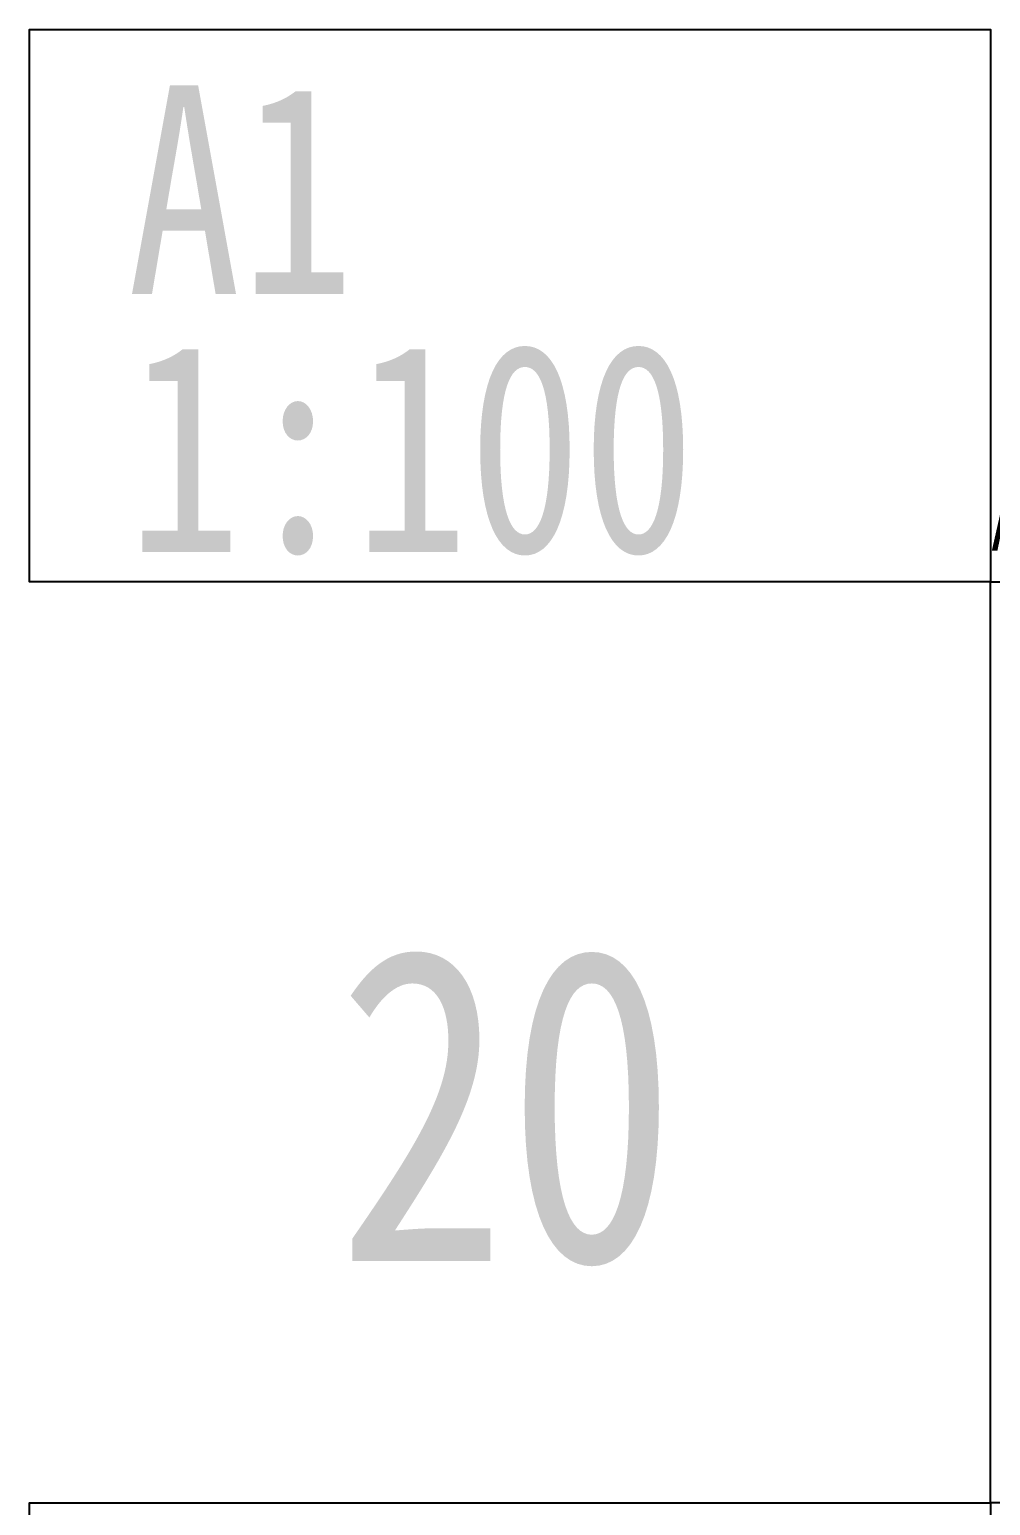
# Model space of a CAD drawing. Extents: x 27938 to 983267, y -209821 to 1628073.
# Drawn here: x 770330 to 801330, y 42511 to 90107 of the extents above; entities that cross this region are included whole.
import ezdxf

# ---------------------------------------------------------------- set-up
doc = ezdxf.new("R2010")
doc.units = 0
doc.header["$LTSCALE"] = 1000
doc.header["$MEASUREMENT"] = 0
doc.layers.add('text', color=7, linetype='Continuous')
doc.layers.add('yichutu', color=7, linetype='Continuous', true_color=0xffffff, plot=False)
doc.styles.add('_TCH_LABEL', font='')
doc.styles.add('黑体', font='')
doc.styles.get('_TCH_LABEL').set_extended_font_data('SimHei')
doc.styles.get('黑体').set_extended_font_data('SimHei')

# ---------------------------------------------------------------- blocks, each defined once
blk = doc.blocks.new('yct-841-594-84100-59399.9999999999-100-1000.0')
at = {"layer": 'yichutu', "color": 7, "true_color": 0xffffff}
blk.add_lwpolyline([(0, 0), (0, 59400), (84100, 59400), (84100, 0)], close=True, dxfattribs=at)
at = {"layer": 'yichutu', "color": 7, "true_color": 0xffffff, "style": '_TCH_LABEL'}
blk.add_text('A1 1:100', height=3000, dxfattribs=at).set_placement((0, 61400))

msp = doc.modelspace()

# ---------------------------------------------------------------- linework, layer by layer
at = {"layer": 'text', "color": 2}
for points in [[(801330.5, 72298.4), (770330.5, 72298.4), (770330.5, 90106.8), (801330.5, 90106.8)], [(801330.5, 24790.1), (770330.5, 24790.1), (770330.5, 42598.4), (801330.5, 42598.4)]]:
    msp.add_lwpolyline(points, close=True, dxfattribs=at)

# ---------------------------------------------------------------- block references
at = {"layer": 'yichutu', "xscale": 0.5, "yscale": 0.5, "zscale": 0.5}
msp.add_blockref('yct-841-594-84100-59399.9999999999-100-1000.0', (801330.5, 42598.4), dxfattribs=at)

# ---------------------------------------------------------------- texts
at = {"layer": 'text', "color": 2, "style": '黑体', "width": 0.8}
for s, p in [('A1', (773483.8, 81581.2)), ('1:100', (773493.6, 73255.1))]:
    msp.add_text(s, height=6729.45, dxfattribs=at).set_placement(p)
at = {"layer": 'text', "color": 1, "style": '黑体', "width": 0.8}
msp.add_text('20', height=10094.18, dxfattribs=at).set_placement((780228.7, 50391))

doc.saveas('drawing.dxf')
